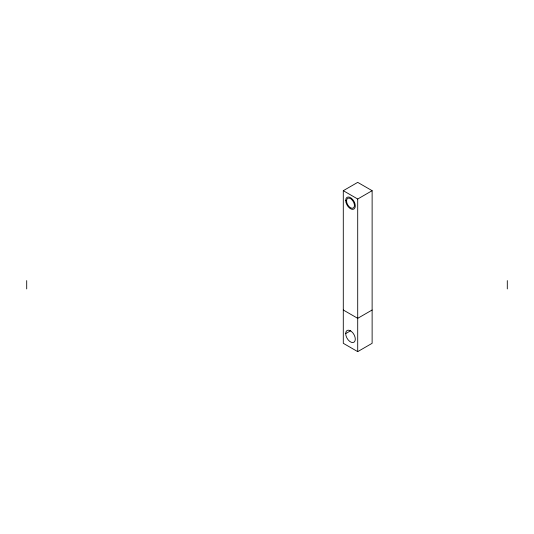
<?xml version="1.0" encoding="UTF-8"?>
<svg xmlns="http://www.w3.org/2000/svg" width="534" height="534" viewBox="0 0 534 534"><rect width="100%" height="100%" fill="white"/><g stroke="black" fill="none" stroke-linecap="round" stroke-linejoin="round"><path stroke-width="0.8" d="M343.289 190.691L357.707 182.368L372.125 190.691L372.125 343.309L357.707 351.632L343.289 343.309L343.289 190.691L357.707 199.015L372.125 190.691M372.125 310.007L357.707 318.331L343.289 310.007M345.692 333.596A6.795 3.925 60 0 1 352.901 332.949A6.795 3.925 60 0 1 352.901 342.561A6.795 3.925 60 0 1 345.692 333.596L350.738 330.679M507.3 280.61L507.3 288.934M357.707 199.015L357.707 351.632M26.7 280.61L26.7 288.934M346.539 200.897A5.594 3.231 60 0 0 352.48 208.28A5.594 3.231 60 0 0 352.48 200.363A5.594 3.231 60 0 0 346.539 200.897M345.692 200.404A6.795 3.925 60 0 0 352.901 209.375A6.795 3.925 60 0 0 352.901 199.763A6.795 3.925 60 0 0 345.692 200.404"/></g></svg>
